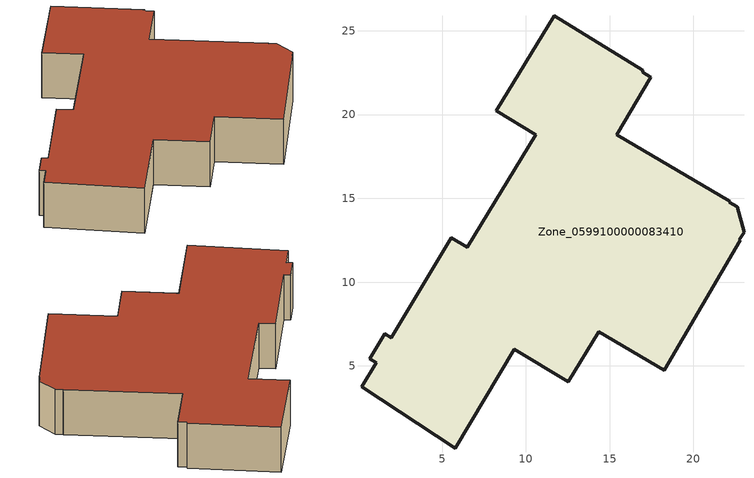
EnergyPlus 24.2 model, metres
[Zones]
Zone_0599100000083410
 floor ground (C_G): 14.34,7.05 12.53,4.04 9.3,5.98 5.77,0.08 0.19,3.74 1.06,5.19 0.68,5.42 1.58,6.91 1.95,6.68 5.54,12.66 6.5,12.08 10.59,18.79 8.24,20.22 11.7,25.9 16.99,22.65 16.96,22.53 17.46,22.22 15.41,18.8 22.17,14.82 22.15,14.77 22.62,14.49 23.02,12.99 22.74,12.52 22.78,12.49 18.26,4.73 z0
 wall outside (C_F): 23.02,12.99 22.62,14.49 22.15,14.77 22.17,14.82 15.41,18.8 17.46,22.22 16.96,22.53 16.99,22.65 11.7,25.9 8.24,20.22 10.59,18.79 6.5,12.08 5.54,12.66 1.95,6.68 1.58,6.91 0.68,5.42 1.06,5.19 0.19,3.74 5.77,0.08 9.3,5.98 12.53,4.04 14.34,7.05 18.26,4.73 22.78,12.49 22.74,12.52 23.02,12.99 z0:3.33
 roof outside (C_R): 16.99,22.65 11.7,25.9 8.24,20.22 10.59,18.79 6.5,12.08 5.54,12.66 1.95,6.68 1.58,6.91 0.68,5.42 1.06,5.19 0.19,3.74 5.77,0.08 9.3,5.98 12.53,4.04 14.34,7.05 18.26,4.73 22.78,12.49 22.74,12.52 23.02,12.99 22.62,14.49 22.15,14.77 22.17,14.82 15.41,18.8 17.46,22.22 16.96,22.53 z3.33
[BUILDING]
Pand.0599100000083410: North Axis=0; Terrain=City; Loads Convergence Tolerance Value=0.04; Temperature Convergence Tolerance Value=0.4; Solar Distribution=FullExterior; Maximum Number of Warmup Days=25; Minimum Number of Warmup Days=1
[Site:Location]
Rotterdam.The.Hague.AP_ZH_NLD Design_Conditions: Latitude=51.96; Longitude=4.45; Time Zone=1; Elevation=-4.5
[SITE:GROUNDTEMPERATURE:BUILDINGSURFACE]
18, 18, 18, 18, 18, 18, 18, 18, 18, 18, 18, 18
[MATERIAL] Thermal Absorptance=0.9; Solar Absorptance=0.7; Visible Absorptance=0.7
Name | Roughness | Thickness | Conductivity | Density | Specific Heat
G.D.1965-1974 | MediumSmooth | 0.15 | 0.882353 | 540 | 1210
F.D.1965-1974 | Rough | 0.3 | 0.697674 | 1920 | 840
R.D.1965-1974 | MediumRough | 0.2 | 0.232558 | 1500 | 1000
[CONSTRUCTION]
C_G: G.D.1965-1974
C_F: F.D.1965-1974
C_R: R.D.1965-1974
[ZONE]
Zone_0599100000083410: Type=1; Multiplier=1; Ceiling Height=Autocalculate; Volume=Autocalculate; Floor Area=autocalculate; Part of Total Floor Area=Yes
[ZONEINFILTRATION:DESIGNFLOWRATE]
Infil_Zone_0599100000083410: Zone or ZoneList or Space or SpaceList=Zone_0599100000083410; Schedule=AlwaysOn; Design Flow Rate Calculation Method=Flow/Area; Flow Rate per Floor Area=0.0042; Constant Term Coefficient=1; Temperature Term Coefficient=0; Velocity Term Coefficient=0; Velocity Squared Term Coefficient=0
[HVACTEMPLATE:ZONE:IDEALLOADSAIRSYSTEM]
Zone_0599100000083410: Maximum Heating Supply Air Temperature=50; Minimum Cooling Supply Air Temperature=13; Maximum Heating Supply Air Humidity Ratio=0.0156; Minimum Cooling Supply Air Humidity Ratio=0.0077; Heating Limit=NoLimit; Cooling Limit=NoLimit; Dehumidification Control Type=ConstantSensibleHeatRatio; Cooling Sensible Heat Ratio=0.7; Dehumidification Setpoint=60; Humidification Control Type=None; Humidification Setpoint=30; Outdoor Air Method=None; Outdoor Air Flow Rate per Person=0.00944; Outdoor Air Flow Rate per Zone Floor Area=0; Outdoor Air Flow Rate per Zone=0; Demand Controlled Ventilation Type=None; Outdoor Air Economizer Type=NoEconomizer; Heat Recovery Type=None; Sensible Heat Recovery Effectiveness=0.7; Latent Heat Recovery Effectiveness=0.65
[ZONECONTROL:THERMOSTAT]
ThermostatControl_Zone_0599100000083410: Zone or ZoneList=Zone_0599100000083410; Control Type Schedule=DualSetpointControlType; Control 1=Thermostat_Zone_0599100000083410; Temperature Difference Between Cutout And Setpoint=0
[THERMOSTATSETPOINT:DUALSETPOINT]
Thermostat_Zone_0599100000083410: Heating Setpoint Temperature Schedule=HeatingSetpoint_Zone_0599100000083410; Cooling Setpoint Temperature Schedule=CoolingSetpoint_Zone_0599100000083410
[SCHEDULE:COMPACT]
HeatingSetpoint_Zone_0599100000083410: Through: 12/31, For: AllDays, Until: 24:00, 21
CoolingSetpoint_Zone_0599100000083410: Through: 12/31, For: AllDays, Until: 24:00, 24
DualSetpointControlType: Through: 12/31, For: AllDays, Until: 24:00, 4
AlwaysOn: Through: 12/31, For: AllDays, Until: 24:00, 1
